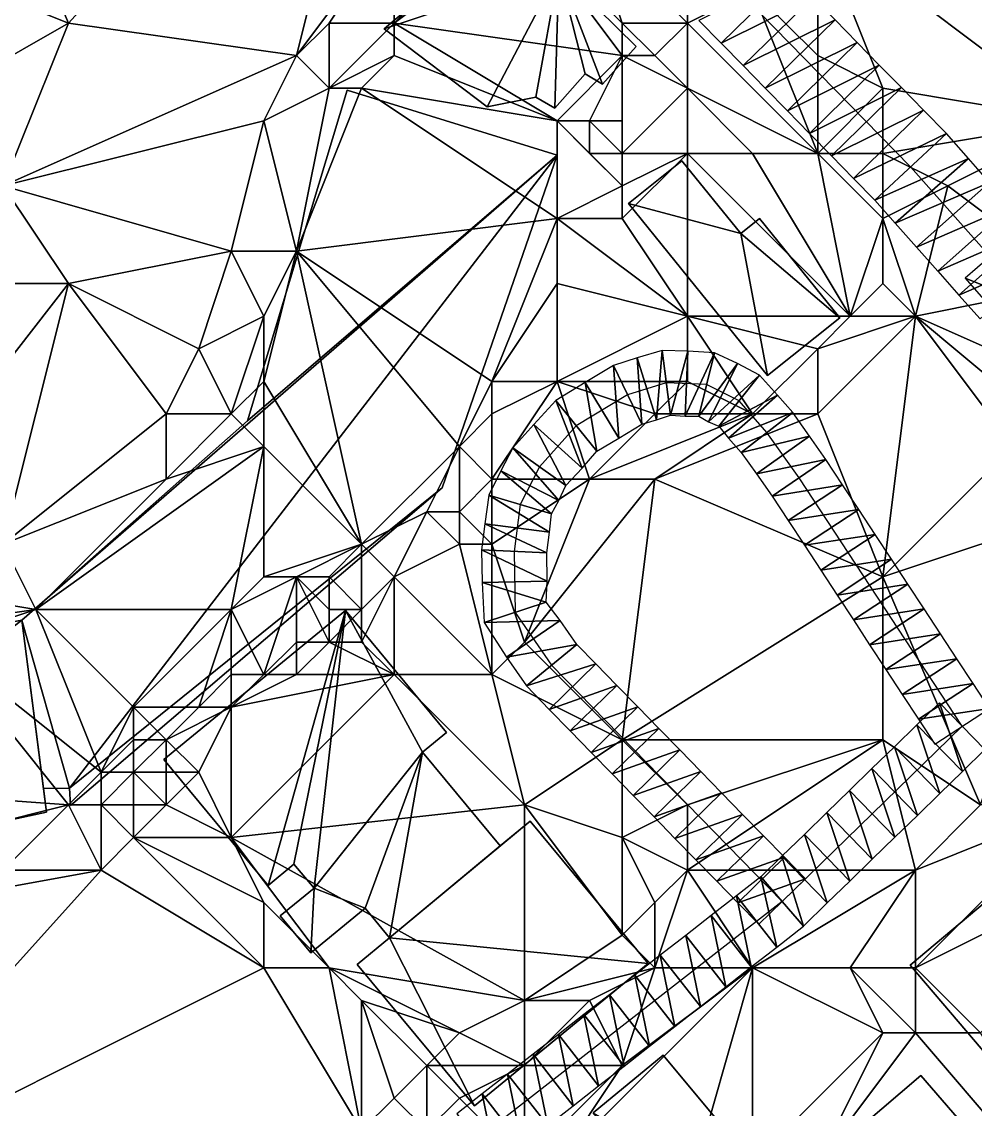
# Model space of a CAD drawing. Header units: metres. Extents: x -1103 to 901, y -902 to 905.
# Drawn here: x -38.9 to 19.7, y 487.3 to 554.1 of the extents above; entities that cross this region are included whole.
import ezdxf

# ---------------------------------------------------------------- set-up
doc = ezdxf.new("R2010")
doc.units = ezdxf.units.M
for name, color, linetype in [('OSM_BUILDING_FOOTPRINTS', 7, 'CONTINUOUS'), ('OSM_BUILDING_ROOFS', 1, 'CONTINUOUS'), ('OSM_BUILDING_WALLS', 8, 'CONTINUOUS'), ('OSM_ROAD_AXES', 2, 'CONTINUOUS'), ('OSM_ROAD_SURFACE', 9, 'CONTINUOUS'), ('OSM_TERRAIN', 3, 'CONTINUOUS'), ('OSM_WATER_SURFACE', 5, 'CONTINUOUS')]:
    doc.layers.add(name, color=color, linetype=linetype)

msp = doc.modelspace()

# ---------------------------------------------------------------- linework, layer by layer
at = {"layer": 'OSM_BUILDING_FOOTPRINTS'}
for points in [[(-12.237, 557.362, 9.621), (-5.892, 557.24, 9.621), (-1.15, 552.563, 9.621), (-3.206, 550.251, 9.621), (-4.267, 550.882, 9.621), (-6.146, 548.769, 9.621), (-7.307, 549.455, 9.621), (-10.291, 548.847, 9.621), (-16.614, 553.646, 9.621), (-12.237, 557.362, 9.621)], [(-25.004, 529.582, 10.062), (-38.854, 517.34, 10.062), (-62.73, 512.993, 10.062), (-60.376, 500.574, 10.062), (-37.351, 505.562, 10.062), (-37.528, 506.999, 10.062), (-35.925, 507.033, 10.062), (-35.881, 505.96, 10.062), (-13.055, 525.468, 10.062), (-5.991, 545.894, 10.062), (-18.891, 549.875, 10.062), (-25.004, 529.582, 10.062)], [(6.422, 541.99, 12.482), (11.352, 535.897, 12.482), (6.92, 532.358, 12.482), (-1.625, 542.919, 12.482), (1.669, 545.54, 12.482), (5.284, 541.072, 12.482), (6.422, 541.99, 12.482)], [(-30.144, 508.78, 13.7), (-18.99, 517.926, 13.7), (-12.789, 510.45, 13.7), (-14.259, 509.244, 13.7), (-9.484, 503.494, 13.7), (-7.66, 504.998, 13.7), (-0.409, 496.261, 13.7), (-11.065, 487.525, 13.7), (-18.283, 496.206, 13.7), (-16.282, 497.843, 13.7), (-17.786, 499.656, 13.7), (-21.124, 496.914, 13.7), (-23.003, 499.181, 13.7), (-20.914, 500.884, 13.7), (-22.152, 502.366, 13.7), (-23.733, 501.061, 13.7), (-30.144, 508.78, 13.7)], [(15.685, 496.151, 14.515), (27.325, 505.938, 14.515), (40.136, 490.909, 14.515), (31.868, 483.941, 14.515), (27.336, 489.25, 14.515), (29.027, 490.687, 14.515), (27.568, 492.402, 14.515), (22.517, 488.144, 14.515), (15.685, 496.151, 14.515)], [(0.508, 490.643, 13.929), (10.192, 479.009, 13.929), (5.903, 475.481, 13.929), (-3.78, 487.104, 13.929), (0.508, 490.643, 13.929)], [(16.338, 489.383, 14.469), (21.19, 483.776, 14.469), (23.114, 485.412, 14.469), (29.038, 478.556, 14.469), (19.775, 470.66, 14.469), (9.009, 483.123, 14.469), (16.338, 489.383, 14.469)]]:
    msp.add_polyline3d(points, close=True, dxfattribs=at)
at = {"layer": 'OSM_BUILDING_ROOFS'}
for points in [[(-5.892, 557.24, 14.821), (-12.237, 557.362, 14.821), (-16.614, 553.646, 14.821)], [(-5.892, 557.24, 14.821), (-16.614, 553.646, 14.821), (-10.291, 548.847, 14.821)], [(-5.892, 557.24, 14.821), (-10.291, 548.847, 14.821), (-7.307, 549.455, 14.821)], [(-5.892, 557.24, 14.821), (-7.307, 549.455, 14.821), (-6.146, 548.769, 14.821)], [(-5.892, 557.24, 14.821), (-6.146, 548.769, 14.821), (-4.267, 550.882, 14.821)], [(-5.892, 557.24, 14.821), (-4.267, 550.882, 14.821), (-3.206, 550.251, 14.821)], [(-5.892, 557.24, 14.821), (-3.206, 550.251, 14.821), (-1.15, 552.563, 14.821)], [(-5.991, 545.894, 63.262), (-18.891, 549.875, 63.262), (-25.004, 529.582, 63.262)], [(-5.991, 545.894, 63.262), (-25.004, 529.582, 63.262), (-38.854, 517.34, 63.262)], [(-35.925, 507.033, 63.262), (-5.991, 545.894, 63.262), (-38.854, 517.34, 63.262)], [(-35.925, 507.033, 63.262), (-13.055, 525.468, 63.262), (-5.991, 545.894, 63.262)], [(5.284, 541.072, 22.482), (1.669, 545.54, 22.482), (-1.625, 542.919, 22.482)], [(5.284, 541.072, 22.482), (-1.625, 542.919, 22.482), (6.92, 532.358, 22.482)], [(11.352, 535.897, 22.482), (6.422, 541.99, 22.482), (5.284, 541.072, 22.482)], [(5.284, 541.072, 22.482), (6.92, 532.358, 22.482), (11.352, 535.897, 22.482)], [(-35.925, 507.033, 63.262), (-35.881, 505.96, 63.262), (-13.055, 525.468, 63.262)], [(-18.99, 517.926, 66.9), (-30.144, 508.78, 66.9), (-23.733, 501.061, 66.9)], [(-18.99, 517.926, 66.9), (-23.733, 501.061, 66.9), (-22.152, 502.366, 66.9)], [(-18.99, 517.926, 66.9), (-22.152, 502.366, 66.9), (-20.914, 500.884, 66.9)], [(-14.259, 509.244, 66.9), (-18.99, 517.926, 66.9), (-20.914, 500.884, 66.9)], [(-14.259, 509.244, 66.9), (-12.789, 510.45, 66.9), (-18.99, 517.926, 66.9)], [(-38.854, 517.34, 63.262), (-62.73, 512.993, 63.262), (-60.376, 500.574, 63.262)], [(-38.854, 517.34, 63.262), (-60.376, 500.574, 63.262), (-37.351, 505.562, 63.262)], [(-38.854, 517.34, 63.262), (-37.351, 505.562, 63.262), (-37.528, 506.999, 63.262)], [(-38.854, 517.34, 63.262), (-37.528, 506.999, 63.262), (-35.925, 507.033, 63.262)], [(-14.259, 509.244, 66.9), (-20.914, 500.884, 66.9), (-17.786, 499.656, 66.9)], [(-14.259, 509.244, 66.9), (-17.786, 499.656, 66.9), (-16.282, 497.843, 66.9)], [(-16.282, 497.843, 66.9), (-9.484, 503.494, 66.9), (-14.259, 509.244, 66.9)], [(27.325, 505.938, 26.115), (15.685, 496.151, 26.115), (22.517, 488.144, 26.115)], [(-16.282, 497.843, 66.9), (-0.409, 496.261, 66.9), (-7.66, 504.998, 66.9)], [(-16.282, 497.843, 66.9), (-7.66, 504.998, 66.9), (-9.484, 503.494, 66.9)], [(-20.914, 500.884, 66.9), (-23.003, 499.181, 66.9), (-21.124, 496.914, 66.9)], [(-20.914, 500.884, 66.9), (-21.124, 496.914, 66.9), (-17.786, 499.656, 66.9)], [(-16.282, 497.843, 66.9), (-18.283, 496.206, 66.9), (-11.065, 487.525, 66.9)], [(-16.282, 497.843, 66.9), (-11.065, 487.525, 66.9), (-0.409, 496.261, 66.9)], [(10.192, 479.009, 19.129), (0.508, 490.643, 19.129), (-3.78, 487.104, 19.129)], [(21.19, 483.776, 19.669), (16.338, 489.383, 19.669), (9.009, 483.123, 19.669)]]:
    msp.add_3dface(points, dxfattribs=at)
at = {"layer": 'OSM_BUILDING_WALLS'}
for points in [[(-12.237, 557.362, 9.621), (-16.614, 553.646, 9.621), (-16.614, 553.646, 14.821)], [(-12.237, 557.362, 9.621), (-16.614, 553.646, 14.821), (-12.237, 557.362, 14.821)], [(-1.15, 552.563, 9.621), (-5.892, 557.24, 9.621), (-5.892, 557.24, 14.821)], [(-1.15, 552.563, 9.621), (-5.892, 557.24, 14.821), (-1.15, 552.563, 14.821)], [(-16.614, 553.646, 9.621), (-10.291, 548.847, 9.621), (-10.291, 548.847, 14.821)], [(-16.614, 553.646, 9.621), (-10.291, 548.847, 14.821), (-16.614, 553.646, 14.821)], [(-3.206, 550.251, 9.621), (-1.15, 552.563, 9.621), (-1.15, 552.563, 14.821)], [(-3.206, 550.251, 9.621), (-1.15, 552.563, 14.821), (-3.206, 550.251, 14.821)], [(-6.146, 548.769, 9.621), (-4.267, 550.882, 9.621), (-4.267, 550.882, 14.821)], [(-6.146, 548.769, 9.621), (-4.267, 550.882, 14.821), (-6.146, 548.769, 14.821)], [(-4.267, 550.882, 9.621), (-3.206, 550.251, 9.621), (-3.206, 550.251, 14.821)], [(-4.267, 550.882, 9.621), (-3.206, 550.251, 14.821), (-4.267, 550.882, 14.821)], [(-18.891, 549.875, 10.062), (-25.004, 529.582, 10.062), (-25.004, 529.582, 63.262)], [(-18.891, 549.875, 10.062), (-25.004, 529.582, 63.262), (-18.891, 549.875, 63.262)], [(-5.991, 545.894, 10.062), (-18.891, 549.875, 10.062), (-18.891, 549.875, 63.262)], [(-5.991, 545.894, 10.062), (-18.891, 549.875, 63.262), (-5.991, 545.894, 63.262)], [(-10.291, 548.847, 9.621), (-7.307, 549.455, 9.621), (-7.307, 549.455, 14.821)], [(-10.291, 548.847, 9.621), (-7.307, 549.455, 14.821), (-10.291, 548.847, 14.821)], [(-7.307, 549.455, 9.621), (-6.146, 548.769, 9.621), (-6.146, 548.769, 14.821)], [(-7.307, 549.455, 9.621), (-6.146, 548.769, 14.821), (-7.307, 549.455, 14.821)], [(-13.055, 525.468, 10.062), (-5.991, 545.894, 10.062), (-5.991, 545.894, 63.262)], [(-13.055, 525.468, 10.062), (-5.991, 545.894, 63.262), (-13.055, 525.468, 63.262)], [(1.669, 545.54, 12.482), (-1.625, 542.919, 12.482), (-1.625, 542.919, 22.482)], [(1.669, 545.54, 12.482), (-1.625, 542.919, 22.482), (1.669, 545.54, 22.482)], [(5.284, 541.072, 12.482), (1.669, 545.54, 12.482), (1.669, 545.54, 22.482)], [(5.284, 541.072, 12.482), (1.669, 545.54, 22.482), (5.284, 541.072, 22.482)], [(-1.625, 542.919, 12.482), (6.92, 532.358, 12.482), (6.92, 532.358, 22.482)], [(-1.625, 542.919, 12.482), (6.92, 532.358, 22.482), (-1.625, 542.919, 22.482)], [(6.422, 541.99, 12.482), (5.284, 541.072, 12.482), (5.284, 541.072, 22.482)], [(6.422, 541.99, 12.482), (5.284, 541.072, 22.482), (6.422, 541.99, 22.482)], [(11.352, 535.897, 12.482), (6.422, 541.99, 12.482), (6.422, 541.99, 22.482)], [(11.352, 535.897, 12.482), (6.422, 541.99, 22.482), (11.352, 535.897, 22.482)], [(6.92, 532.358, 12.482), (11.352, 535.897, 12.482), (11.352, 535.897, 22.482)], [(6.92, 532.358, 12.482), (11.352, 535.897, 22.482), (6.92, 532.358, 22.482)], [(-25.004, 529.582, 10.062), (-38.854, 517.34, 10.062), (-38.854, 517.34, 63.262)], [(-25.004, 529.582, 10.062), (-38.854, 517.34, 63.262), (-25.004, 529.582, 63.262)], [(-35.881, 505.96, 10.062), (-13.055, 525.468, 10.062), (-13.055, 525.468, 63.262)], [(-35.881, 505.96, 10.062), (-13.055, 525.468, 63.262), (-35.881, 505.96, 63.262)], [(-18.99, 517.926, 13.7), (-30.144, 508.78, 13.7), (-30.144, 508.78, 66.9)], [(-18.99, 517.926, 13.7), (-30.144, 508.78, 66.9), (-18.99, 517.926, 66.9)], [(-12.789, 510.45, 13.7), (-18.99, 517.926, 13.7), (-18.99, 517.926, 66.9)], [(-12.789, 510.45, 13.7), (-18.99, 517.926, 66.9), (-12.789, 510.45, 66.9)], [(-38.854, 517.34, 10.062), (-62.73, 512.993, 10.062), (-62.73, 512.993, 63.262)], [(-38.854, 517.34, 10.062), (-62.73, 512.993, 63.262), (-38.854, 517.34, 63.262)], [(-14.259, 509.244, 13.7), (-12.789, 510.45, 13.7), (-12.789, 510.45, 66.9)], [(-14.259, 509.244, 13.7), (-12.789, 510.45, 66.9), (-14.259, 509.244, 66.9)], [(-30.144, 508.78, 13.7), (-23.733, 501.061, 13.7), (-23.733, 501.061, 66.9)], [(-30.144, 508.78, 13.7), (-23.733, 501.061, 66.9), (-30.144, 508.78, 66.9)], [(-9.484, 503.494, 13.7), (-14.259, 509.244, 13.7), (-14.259, 509.244, 66.9)], [(-9.484, 503.494, 13.7), (-14.259, 509.244, 66.9), (-9.484, 503.494, 66.9)], [(-37.528, 506.999, 10.062), (-35.925, 507.033, 10.062), (-35.925, 507.033, 63.262)], [(-37.528, 506.999, 10.062), (-35.925, 507.033, 63.262), (-37.528, 506.999, 63.262)], [(-37.351, 505.562, 10.062), (-37.528, 506.999, 10.062), (-37.528, 506.999, 63.262)], [(-37.351, 505.562, 10.062), (-37.528, 506.999, 63.262), (-37.351, 505.562, 63.262)], [(-35.925, 507.033, 10.062), (-35.881, 505.96, 10.062), (-35.881, 505.96, 63.262)], [(-35.925, 507.033, 10.062), (-35.881, 505.96, 63.262), (-35.925, 507.033, 63.262)], [(-60.376, 500.574, 10.062), (-37.351, 505.562, 10.062), (-37.351, 505.562, 63.262)], [(-60.376, 500.574, 10.062), (-37.351, 505.562, 63.262), (-60.376, 500.574, 63.262)], [(27.325, 505.938, 14.515), (15.685, 496.151, 14.515), (15.685, 496.151, 26.115)], [(27.325, 505.938, 14.515), (15.685, 496.151, 26.115), (27.325, 505.938, 26.115)], [(-7.66, 504.998, 13.7), (-9.484, 503.494, 13.7), (-9.484, 503.494, 66.9)], [(-7.66, 504.998, 13.7), (-9.484, 503.494, 66.9), (-7.66, 504.998, 66.9)], [(-0.409, 496.261, 13.7), (-7.66, 504.998, 13.7), (-7.66, 504.998, 66.9)], [(-0.409, 496.261, 13.7), (-7.66, 504.998, 66.9), (-0.409, 496.261, 66.9)], [(-23.733, 501.061, 13.7), (-22.152, 502.366, 13.7), (-22.152, 502.366, 66.9)], [(-23.733, 501.061, 13.7), (-22.152, 502.366, 66.9), (-23.733, 501.061, 66.9)], [(-22.152, 502.366, 13.7), (-20.914, 500.884, 13.7), (-20.914, 500.884, 66.9)], [(-22.152, 502.366, 13.7), (-20.914, 500.884, 66.9), (-22.152, 502.366, 66.9)], [(-20.914, 500.884, 13.7), (-23.003, 499.181, 13.7), (-23.003, 499.181, 66.9)], [(-20.914, 500.884, 13.7), (-23.003, 499.181, 66.9), (-20.914, 500.884, 66.9)], [(-21.124, 496.914, 13.7), (-17.786, 499.656, 13.7), (-17.786, 499.656, 66.9)], [(-21.124, 496.914, 13.7), (-17.786, 499.656, 66.9), (-21.124, 496.914, 66.9)], [(-17.786, 499.656, 13.7), (-16.282, 497.843, 13.7), (-16.282, 497.843, 66.9)], [(-17.786, 499.656, 13.7), (-16.282, 497.843, 66.9), (-17.786, 499.656, 66.9)], [(-23.003, 499.181, 13.7), (-21.124, 496.914, 13.7), (-21.124, 496.914, 66.9)], [(-23.003, 499.181, 13.7), (-21.124, 496.914, 66.9), (-23.003, 499.181, 66.9)], [(-16.282, 497.843, 13.7), (-18.283, 496.206, 13.7), (-18.283, 496.206, 66.9)], [(-16.282, 497.843, 13.7), (-18.283, 496.206, 66.9), (-16.282, 497.843, 66.9)], [(-18.283, 496.206, 13.7), (-11.065, 487.525, 13.7), (-11.065, 487.525, 66.9)], [(-18.283, 496.206, 13.7), (-11.065, 487.525, 66.9), (-18.283, 496.206, 66.9)], [(-11.065, 487.525, 13.7), (-0.409, 496.261, 13.7), (-0.409, 496.261, 66.9)], [(-11.065, 487.525, 13.7), (-0.409, 496.261, 66.9), (-11.065, 487.525, 66.9)], [(15.685, 496.151, 14.515), (22.517, 488.144, 14.515), (22.517, 488.144, 26.115)], [(15.685, 496.151, 14.515), (22.517, 488.144, 26.115), (15.685, 496.151, 26.115)], [(0.508, 490.643, 13.929), (-3.78, 487.104, 13.929), (-3.78, 487.104, 19.129)], [(0.508, 490.643, 13.929), (-3.78, 487.104, 19.129), (0.508, 490.643, 19.129)], [(10.192, 479.009, 13.929), (0.508, 490.643, 13.929), (0.508, 490.643, 19.129)], [(10.192, 479.009, 13.929), (0.508, 490.643, 19.129), (10.192, 479.009, 19.129)], [(16.338, 489.383, 14.469), (9.009, 483.123, 14.469), (9.009, 483.123, 19.669)], [(16.338, 489.383, 14.469), (9.009, 483.123, 19.669), (16.338, 489.383, 19.669)], [(21.19, 483.776, 14.469), (16.338, 489.383, 14.469), (16.338, 489.383, 19.669)], [(21.19, 483.776, 14.469), (16.338, 489.383, 19.669), (21.19, 483.776, 19.669)]]:
    msp.add_3dface(points, dxfattribs=at)
at = {"layer": 'OSM_ROAD_AXES'}
for points in [[(-264.973, 869.424, 8.091), (-192.537, 788.638, 10.652), (-119.813, 701.759, 11.666), (-16.846, 578.441, 10.141), (15.707, 545.164, 15.487), (45.674, 511.39, 15.792), (86.894, 462.421, 8.395)], [(18.869, 510.826, 17.755), (8.854, 526.087, 16.279), (6.887, 528.863, 15.824), (5.184, 530.81, 15.65), (3.184, 531.805, 15.256), (0.707, 531.915, 14.904), (-1.669, 531.174, 14.582), (-4.819, 529.272, 14.289), (-7.086, 526.762, 14.272), (-8.268, 524.44, 14.341), (-8.633, 521.564, 14.536), (-8.567, 517.815, 14.879), (-6.334, 514.575, 15.483), (7.815, 500.066, 17.796)], [(18.869, 510.826, 17.755), (7.815, 500.066, 17.796), (-12.491, 484.24, 18.023), (-18.714, 480.414, 18.32), (-26.209, 475.913, 17.786), (-38.876, 470.914, 16.883), (-49.952, 467.01, 16.744)]]:
    msp.add_polyline3d(points, dxfattribs=at)
at = {"layer": 'OSM_ROAD_SURFACE'}
for points in [[(2.712, 554.158, 13.527), (4.068, 552.772, 13.81), (8.357, 556.968, 13.787)], [(4.068, 552.772, 13.81), (9.714, 555.581, 14.047), (8.357, 556.968, 13.787)], [(4.068, 552.772, 13.81), (5.425, 551.385, 14.093), (9.714, 555.581, 14.047)], [(5.425, 551.385, 14.093), (11.07, 554.195, 14.335), (9.714, 555.581, 14.047)], [(5.425, 551.385, 14.093), (6.781, 549.999, 14.376), (11.07, 554.195, 14.335)], [(6.781, 549.999, 14.376), (12.426, 552.808, 14.631), (11.07, 554.195, 14.335)], [(6.781, 549.999, 14.376), (8.137, 548.612, 14.659), (12.426, 552.808, 14.631)], [(8.137, 548.612, 14.659), (13.783, 551.422, 14.91), (12.426, 552.808, 14.631)], [(8.137, 548.612, 14.659), (9.494, 547.226, 14.942), (13.783, 551.422, 14.91)], [(9.494, 547.226, 14.942), (15.139, 550.035, 15.167), (13.783, 551.422, 14.91)], [(9.494, 547.226, 14.942), (10.85, 545.839, 15.215), (15.139, 550.035, 15.167)], [(10.85, 545.839, 15.215), (16.496, 548.648, 15.457), (15.139, 550.035, 15.167)], [(10.85, 545.839, 15.215), (12.207, 544.453, 15.502), (16.496, 548.648, 15.457)], [(12.207, 544.453, 15.502), (17.903, 547.209, 15.766), (16.496, 548.648, 15.457)], [(12.207, 544.453, 15.502), (13.512, 543.119, 15.777), (17.903, 547.209, 15.766)], [(13.512, 543.119, 15.777), (19.254, 545.687, 16.004), (17.903, 547.209, 15.766)], [(13.512, 543.119, 15.777), (14.766, 541.705, 16.037), (19.254, 545.687, 16.004)], [(14.766, 541.705, 16.037), (20.557, 544.218, 16.153), (19.254, 545.687, 16.004)], [(14.766, 541.705, 16.037), (16.069, 540.236, 16.225), (20.557, 544.218, 16.153)], [(16.069, 540.236, 16.225), (21.86, 542.75, 16.251), (20.557, 544.218, 16.153)], [(16.069, 540.236, 16.225), (17.372, 538.768, 16.403), (21.86, 542.75, 16.251)], [(17.372, 538.768, 16.403), (23.163, 541.281, 16.35), (21.86, 542.75, 16.251)], [(17.372, 538.768, 16.403), (18.675, 537.299, 16.568), (23.163, 541.281, 16.35)], [(18.675, 537.299, 16.568), (24.466, 539.813, 16.449), (23.163, 541.281, 16.35)], [(18.675, 537.299, 16.568), (19.978, 535.831, 16.654), (24.466, 539.813, 16.449)], [(-1.076, 533.454, 14.654), (-2.532, 532.979, 14.529), (-0.806, 529.37, 14.662)], [(0.45, 533.899, 14.789), (-1.076, 533.454, 14.654), (0.114, 529.636, 14.789)], [(-1.076, 533.454, 14.654), (-0.806, 529.37, 14.662), (0.114, 529.636, 14.789)], [(0.45, 533.899, 14.789), (0.114, 529.636, 14.789), (0.965, 529.932, 14.919)], [(2.035, 533.858, 14.968), (0.45, 533.899, 14.789), (0.965, 529.932, 14.919)], [(2.035, 533.858, 14.968), (0.965, 529.932, 14.919), (1.856, 529.862, 15.101)], [(3.663, 533.746, 15.206), (2.035, 533.858, 14.968), (1.856, 529.862, 15.101)], [(3.663, 533.746, 15.206), (1.856, 529.862, 15.101), (2.704, 529.863, 15.266)], [(5.075, 533.098, 15.298), (3.663, 533.746, 15.206), (2.704, 529.863, 15.266)], [(-2.532, 532.979, 14.529), (-4.278, 531.935, 14.405), (-2.211, 528.511, 14.556)], [(-2.532, 532.979, 14.529), (-2.211, 528.511, 14.556), (-0.806, 529.37, 14.662)], [(5.075, 533.098, 15.298), (2.704, 529.863, 15.266), (3.293, 529.516, 15.423)], [(6.428, 532.376, 15.405), (5.075, 533.098, 15.298), (3.293, 529.516, 15.423)], [(6.428, 532.376, 15.405), (3.293, 529.516, 15.423), (3.94, 529.243, 15.583)], [(7.541, 531.153, 15.65), (6.428, 532.376, 15.405), (3.94, 529.243, 15.583)], [(-4.278, 531.935, 14.405), (-6.083, 530.823, 14.248), (-3.556, 527.722, 14.455)], [(-4.278, 531.935, 14.405), (-3.556, 527.722, 14.455), (-2.211, 528.511, 14.556)], [(-6.083, 530.823, 14.248), (-7.437, 529.357, 14.245), (-4.468, 526.677, 14.402)], [(-6.083, 530.823, 14.248), (-4.468, 526.677, 14.402), (-3.556, 527.722, 14.455)], [(7.541, 531.153, 15.65), (3.94, 529.243, 15.583), (4.53, 528.52, 15.736)], [(8.466, 530.09, 15.99), (7.541, 531.153, 15.65), (4.53, 528.52, 15.736)], [(8.466, 530.09, 15.99), (4.53, 528.52, 15.736), (5.307, 527.636, 15.798)], [(9.502, 528.632, 16.165), (8.466, 530.09, 15.99), (5.307, 527.636, 15.798)], [(-7.437, 529.357, 14.245), (-8.713, 527.924, 14.244), (-5.458, 525.6, 14.412)], [(-7.437, 529.357, 14.245), (-5.458, 525.6, 14.412), (-4.468, 526.677, 14.402)], [(9.502, 528.632, 16.165), (5.307, 527.636, 15.798), (6.239, 526.319, 16.022)], [(10.507, 527.213, 16.405), (9.502, 528.632, 16.165), (6.239, 526.319, 16.022)], [(-8.713, 527.924, 14.244), (-9.459, 526.508, 14.258), (-5.895, 524.693, 14.45)], [(-8.713, 527.924, 14.244), (-5.895, 524.693, 14.45), (-5.458, 525.6, 14.412)], [(10.507, 527.213, 16.405), (6.239, 526.319, 16.022), (7.201, 524.961, 16.252)], [(11.528, 525.658, 16.66), (10.507, 527.213, 16.405), (7.201, 524.961, 16.252)], [(-9.459, 526.508, 14.258), (-10.185, 525.01, 14.244), (-6.351, 523.869, 14.5)], [(-9.459, 526.508, 14.258), (-6.351, 523.869, 14.5), (-5.895, 524.693, 14.45)], [(11.528, 525.658, 16.66), (7.201, 524.961, 16.252), (8.183, 523.464, 16.497)], [(12.529, 524.132, 16.921), (11.528, 525.658, 16.66), (8.183, 523.464, 16.497)], [(-10.185, 525.01, 14.244), (-10.435, 523.254, 14.254), (-6.467, 522.75, 14.595)], [(-10.185, 525.01, 14.244), (-6.467, 522.75, 14.595), (-6.351, 523.869, 14.5)], [(12.529, 524.132, 16.921), (8.183, 523.464, 16.497), (9.185, 521.938, 16.748)], [(13.531, 522.606, 17.194), (12.529, 524.132, 16.921), (9.185, 521.938, 16.748)], [(-10.435, 523.254, 14.254), (-10.631, 521.654, 14.429), (-6.635, 521.474, 14.701)], [(-10.435, 523.254, 14.254), (-6.635, 521.474, 14.701), (-6.467, 522.75, 14.595)], [(13.531, 522.606, 17.194), (9.185, 521.938, 16.748), (10.186, 520.412, 17.002)], [(14.532, 521.08, 17.437), (13.531, 522.606, 17.194), (10.186, 520.412, 17.002)], [(-10.631, 521.654, 14.429), (-10.6, 519.654, 14.665), (-6.6, 519.725, 14.861)], [(-10.631, 521.654, 14.429), (-6.6, 519.725, 14.861), (-6.635, 521.474, 14.701)], [(14.532, 521.08, 17.437), (10.186, 520.412, 17.002), (11.188, 518.885, 17.256)], [(15.534, 519.554, 17.529), (14.532, 521.08, 17.437), (11.188, 518.885, 17.256)], [(-10.6, 519.654, 14.665), (-6.667, 518.44, 15.039), (-6.6, 519.725, 14.861)], [(-10.6, 519.654, 14.665), (-10.467, 517.19, 14.969), (-6.667, 518.44, 15.039)], [(15.534, 519.554, 17.529), (11.188, 518.885, 17.256), (12.189, 517.359, 17.432)], [(16.535, 518.028, 17.596), (15.534, 519.554, 17.529), (12.189, 517.359, 17.432)], [(-10.467, 517.19, 14.969), (-5.803, 517.33, 15.336), (-6.667, 518.44, 15.039)], [(16.535, 518.028, 17.596), (12.189, 517.359, 17.432), (13.191, 515.833, 17.575)], [(17.537, 516.502, 17.663), (16.535, 518.028, 17.596), (13.191, 515.833, 17.575)], [(-10.467, 517.19, 14.969), (-9.097, 515.06, 15.257), (-5.803, 517.33, 15.336)], [(-9.097, 515.06, 15.257), (-4.785, 515.841, 15.649), (-5.803, 517.33, 15.336)], [(17.537, 516.502, 17.663), (13.191, 515.833, 17.575), (14.192, 514.307, 17.699)], [(18.538, 514.975, 17.731), (17.537, 516.502, 17.663), (14.192, 514.307, 17.699)], [(-9.097, 515.06, 15.257), (-7.882, 513.309, 15.668), (-4.785, 515.841, 15.649)], [(-7.882, 513.309, 15.668), (-3.616, 514.652, 15.955), (-4.785, 515.841, 15.649)], [(18.538, 514.975, 17.731), (14.192, 514.307, 17.699), (15.194, 512.781, 17.742)], [(19.54, 513.449, 17.798), (18.538, 514.975, 17.731), (15.194, 512.781, 17.742)], [(-7.882, 513.309, 15.668), (-6.479, 511.86, 16.005), (-3.616, 514.652, 15.955)], [(-6.479, 511.86, 16.005), (-2.329, 513.333, 16.294), (-3.616, 514.652, 15.955)], [(19.54, 513.449, 17.798), (15.194, 512.781, 17.742), (16.195, 511.255, 17.785)], [(20.541, 511.923, 17.865), (19.54, 513.449, 17.798), (16.195, 511.255, 17.785)], [(-6.479, 511.86, 16.005), (-5.193, 510.541, 16.281), (-2.329, 513.333, 16.294)], [(-5.193, 510.541, 16.281), (-1.043, 512.014, 16.597), (-2.329, 513.333, 16.294)], [(17.474, 512.259, 17.721), (16.092, 510.914, 17.802), (18.882, 508.048, 17.861)], [(17.474, 512.259, 17.721), (18.882, 508.048, 17.861), (20.264, 509.393, 17.889)], [(-5.193, 510.541, 16.281), (-3.907, 509.221, 16.556), (-1.043, 512.014, 16.597)], [(-3.907, 509.221, 16.556), (0.243, 510.695, 16.825), (-1.043, 512.014, 16.597)], [(20.541, 511.923, 17.865), (16.195, 511.255, 17.785), (17.197, 509.729, 17.828)], [(16.092, 510.914, 17.802), (14.71, 509.569, 17.895), (17.5, 506.703, 17.921)], [(16.092, 510.914, 17.802), (17.5, 506.703, 17.921), (18.882, 508.048, 17.861)], [(-3.907, 509.221, 16.556), (-2.621, 507.902, 16.865), (0.243, 510.695, 16.825)], [(-2.621, 507.902, 16.865), (1.529, 509.376, 17.022), (0.243, 510.695, 16.825)], [(14.71, 509.569, 17.895), (13.329, 508.224, 17.897), (16.119, 505.358, 17.938)], [(14.71, 509.569, 17.895), (16.119, 505.358, 17.938), (17.5, 506.703, 17.921)], [(-2.621, 507.902, 16.865), (-1.334, 506.583, 17.146), (1.529, 509.376, 17.022)], [(-1.334, 506.583, 17.146), (2.816, 508.057, 17.267), (1.529, 509.376, 17.022)], [(13.329, 508.224, 17.897), (11.947, 506.879, 17.888), (14.737, 504.013, 17.943)], [(13.329, 508.224, 17.897), (14.737, 504.013, 17.943), (16.119, 505.358, 17.938)], [(-1.334, 506.583, 17.146), (-0.048, 505.264, 17.391), (2.816, 508.057, 17.267)], [(-0.048, 505.264, 17.391), (4.102, 506.738, 17.512), (2.816, 508.057, 17.267)], [(11.947, 506.879, 17.888), (10.565, 505.534, 17.88), (13.355, 502.668, 17.935)], [(11.947, 506.879, 17.888), (13.355, 502.668, 17.935), (14.737, 504.013, 17.943)], [(-0.048, 505.264, 17.391), (1.238, 503.945, 17.583), (4.102, 506.738, 17.512)], [(1.238, 503.945, 17.583), (5.388, 505.419, 17.719), (4.102, 506.738, 17.512)], [(1.238, 503.945, 17.583), (2.524, 502.626, 17.776), (5.388, 505.419, 17.719)], [(2.524, 502.626, 17.776), (6.674, 504.1, 17.841), (5.388, 505.419, 17.719)], [(10.565, 505.534, 17.88), (9.183, 504.189, 17.872), (11.974, 501.322, 17.914)], [(10.565, 505.534, 17.88), (11.974, 501.322, 17.914), (13.355, 502.668, 17.935)], [(2.524, 502.626, 17.776), (3.811, 501.307, 17.811), (6.674, 504.1, 17.841)], [(3.811, 501.307, 17.811), (7.961, 502.781, 17.866), (6.674, 504.1, 17.841)], [(9.183, 504.189, 17.872), (7.802, 502.844, 17.864), (10.592, 499.977, 17.88)], [(9.183, 504.189, 17.872), (10.592, 499.977, 17.88), (11.974, 501.322, 17.914)], [(3.811, 501.307, 17.811), (5.097, 499.988, 17.811), (7.961, 502.781, 17.866)], [(5.097, 499.988, 17.811), (9.247, 501.462, 17.881), (7.961, 502.781, 17.866)], [(7.802, 502.844, 17.864), (6.502, 501.574, 17.848), (9.128, 498.557, 17.844)], [(7.802, 502.844, 17.864), (9.128, 498.557, 17.844), (10.592, 499.977, 17.88)], [(6.502, 501.574, 17.848), (5.024, 500.426, 17.815), (7.482, 497.271, 17.807)], [(5.097, 499.988, 17.811), (6.383, 498.669, 17.811), (9.247, 501.462, 17.881)], [(6.502, 501.574, 17.848), (7.482, 497.271, 17.807), (9.128, 498.557, 17.844)], [(5.024, 500.426, 17.815), (3.462, 499.208, 17.771), (5.921, 496.053, 17.772)], [(5.024, 500.426, 17.815), (5.921, 496.053, 17.772), (7.482, 497.271, 17.807)], [(3.462, 499.208, 17.771), (1.9, 497.991, 17.681), (4.359, 494.836, 17.672)], [(3.462, 499.208, 17.771), (4.359, 494.836, 17.672), (5.921, 496.053, 17.772)], [(1.9, 497.991, 17.681), (0.338, 496.774, 17.591), (2.797, 493.619, 17.572)], [(1.9, 497.991, 17.681), (2.797, 493.619, 17.572), (4.359, 494.836, 17.672)], [(0.338, 496.774, 17.591), (-1.224, 495.556, 17.403), (1.235, 492.401, 17.481)], [(0.338, 496.774, 17.591), (1.235, 492.401, 17.481), (2.797, 493.619, 17.572)], [(-1.224, 495.556, 17.403), (-2.786, 494.339, 17.271), (-0.327, 491.184, 17.398)], [(-1.224, 495.556, 17.403), (-0.327, 491.184, 17.398), (1.235, 492.401, 17.481)], [(-2.786, 494.339, 17.271), (-4.348, 493.122, 17.18), (-1.889, 489.967, 17.315)], [(-2.786, 494.339, 17.271), (-1.889, 489.967, 17.315), (-0.327, 491.184, 17.398)], [(-4.348, 493.122, 17.18), (-5.91, 491.904, 17.222), (-3.451, 488.749, 17.398)], [(-4.348, 493.122, 17.18), (-3.451, 488.749, 17.398), (-1.889, 489.967, 17.315)], [(-5.91, 491.904, 17.222), (-7.472, 490.687, 17.232), (-5.013, 487.532, 17.523)], [(-5.91, 491.904, 17.222), (-5.013, 487.532, 17.523), (-3.451, 488.749, 17.398)], [(-7.472, 490.687, 17.232), (-9.034, 489.47, 17.339), (-6.575, 486.315, 17.648)], [(-7.472, 490.687, 17.232), (-6.575, 486.315, 17.648), (-5.013, 487.532, 17.523)], [(-9.034, 489.47, 17.339), (-10.596, 488.252, 17.46), (-8.137, 485.097, 17.773)], [(-9.034, 489.47, 17.339), (-8.137, 485.097, 17.773), (-6.575, 486.315, 17.648)], [(-10.596, 488.252, 17.46), (-12.158, 487.035, 17.689), (-9.699, 483.88, 17.963)], [(-10.596, 488.252, 17.46), (-9.699, 483.88, 17.963), (-8.137, 485.097, 17.773)]]:
    msp.add_3dface(points, dxfattribs=at)
at = {"layer": 'OSM_TERRAIN'}
for points in [[(-36, 554, 9.808), (-16, 576, 10.242), (-42, 568, 10.258)], [(-22, 552, 10.349), (-16, 576, 10.242), (-36, 554, 9.808)], [(-22, 552, 10.349), (-16, 560, 10.38), (-16, 576, 10.242)], [(-46, 558, 10.095), (-36, 554, 9.808), (-42, 568, 10.258)], [(-22, 552, 10.349), (-20, 554, 10.468), (-16, 560, 10.38)], [(-20, 554, 10.468), (-16, 554, 11.772), (-16, 560, 10.38)], [(-16, 554, 11.772), (-2, 552, 11.772), (-8, 560, 11.642)], [(-16, 554, 11.772), (-8, 560, 11.642), (-12, 558, 11.653)], [(-16, 554, 11.772), (-12, 558, 11.653), (-16, 560, 10.38)], [(-2, 552, 11.772), (-2, 554, 11.882), (-8, 560, 11.642)], [(-2, 554, 11.882), (-4, 560, 12.384), (-8, 560, 11.642)], [(-2, 554, 11.882), (2, 554, 13.467), (-4, 560, 12.384)], [(2, 554, 13.467), (2, 558, 12.854), (-4, 560, 12.384)], [(6, 556, 13.348), (10, 552, 14.113), (10, 560, 13.963)], [(14, 550, 14.947), (26, 548, 16.821), (10, 560, 13.963)], [(14, 550, 14.947), (10, 560, 13.963), (10, 552, 14.113)], [(10, 560, 13.963), (26, 548, 16.821), (38, 558, 16.841)], [(-50, 546, 9.779), (-36, 554, 9.808), (-46, 558, 10.095)], [(2, 554, 13.467), (6, 556, 13.348), (2, 558, 12.854)], [(10, 546, 15.109), (6, 556, 13.348), (2, 554, 13.467)], [(10, 546, 15.109), (10, 552, 14.113), (6, 556, 13.348)], [(-40, 544, 9.237), (-36, 554, 9.808), (-50, 546, 9.779)], [(-40, 544, 9.237), (-22, 552, 10.349), (-36, 554, 9.808)], [(-20, 550, 11.882), (-20, 554, 10.468), (-22, 552, 10.349)], [(-20, 550, 11.882), (-16, 552, 11.637), (-16, 554, 11.772)], [(-20, 550, 11.882), (-16, 554, 11.772), (-20, 554, 10.468)], [(-6, 548, 11.908), (-16, 554, 11.772), (-16, 552, 11.637)], [(-6, 548, 11.908), (-2, 552, 11.772), (-16, 554, 11.772)], [(-2, 552, 11.772), (0, 552, 12.229), (-2, 554, 11.882)], [(0, 552, 12.229), (2, 554, 13.467), (-2, 554, 11.882)], [(0, 552, 12.229), (2, 550, 13.597), (2, 554, 13.467)], [(2, 550, 13.597), (10, 546, 15.109), (2, 554, 13.467)], [(-40, 544, 9.237), (-24, 548, 10.221), (-22, 552, 10.349)], [(-24, 548, 10.221), (-20, 550, 11.882), (-22, 552, 10.349)], [(-18, 550, 12.234), (-16, 552, 11.637), (-20, 550, 11.882)], [(-18, 550, 12.234), (-6, 548, 11.908), (-16, 552, 11.637)], [(-4, 548, 12.265), (-2, 552, 11.772), (-6, 548, 11.908)], [(-4, 548, 12.265), (-2, 548, 12.632), (-2, 552, 11.772)], [(-2, 548, 12.632), (-2, 546, 13.741), (-2, 552, 11.772)], [(-2, 546, 13.741), (2, 550, 13.597), (-2, 552, 11.772)], [(-2, 552, 11.772), (2, 550, 13.597), (0, 552, 12.229)], [(10, 546, 15.109), (14, 550, 14.947), (10, 552, 14.113)], [(-24, 548, 10.221), (-22, 540, 12.384), (-20, 550, 11.882)], [(-22, 540, 12.384), (-6, 542, 12.563), (-18, 550, 12.234)], [(-22, 540, 12.384), (-18, 550, 12.234), (-20, 550, 11.882)], [(-18, 550, 12.234), (-6, 542, 12.563), (-6, 548, 11.908)], [(-2, 546, 13.741), (2, 546, 14.617), (2, 550, 13.597)], [(2, 546, 14.617), (6, 546, 14.434), (2, 550, 13.597)], [(6, 546, 14.434), (10, 546, 15.109), (2, 550, 13.597)], [(10, 546, 15.109), (14, 546, 15.245), (14, 550, 14.947)], [(14, 546, 15.245), (26, 548, 16.821), (14, 550, 14.947)], [(-26, 540, 10.3), (-24, 548, 10.221), (-40, 544, 9.237)], [(-22, 540, 12.384), (-24, 548, 10.221), (-26, 540, 10.3)], [(-6, 542, 12.563), (-2, 544, 14.365), (-6, 548, 11.908)], [(-2, 544, 14.365), (-4, 546, 12.623), (-6, 548, 11.908)], [(-6, 548, 11.908), (-4, 546, 12.623), (-4, 548, 12.265)], [(-4, 546, 12.623), (-2, 546, 13.741), (-4, 548, 12.265)], [(-2, 546, 13.741), (-2, 548, 12.632), (-4, 548, 12.265)], [(18, 544, 15.814), (26, 548, 16.821), (14, 546, 15.245)], [(18, 544, 15.814), (26, 538, 16.512), (26, 548, 16.821)], [(-2, 544, 14.365), (-2, 546, 13.741), (-4, 546, 12.623)], [(2, 536, 14.751), (2, 546, 14.617), (-2, 542, 14.467)], [(-2, 542, 14.467), (2, 546, 14.617), (-2, 544, 14.365)], [(-2, 544, 14.365), (2, 546, 14.617), (-2, 546, 13.741)], [(2, 536, 14.751), (12, 536, 14.962), (2, 546, 14.617)], [(2, 546, 14.617), (12, 536, 14.962), (6, 546, 14.434)], [(12, 536, 14.962), (10, 546, 15.109), (6, 546, 14.434)], [(12, 536, 14.962), (14, 542, 15.937), (10, 546, 15.109)], [(10, 546, 15.109), (14, 542, 15.937), (14, 546, 15.245)], [(14, 542, 15.937), (18, 544, 15.814), (14, 546, 15.245)], [(-54, 538, 9.143), (-36, 538, 9.407), (-40, 544, 9.237)], [(-36, 538, 9.407), (-26, 540, 10.3), (-40, 544, 9.237)], [(-6, 542, 12.563), (-2, 542, 14.467), (-2, 544, 14.365)], [(16, 536, 16.629), (18, 544, 15.814), (14, 542, 15.937)], [(16, 536, 16.629), (26, 538, 16.512), (18, 544, 15.814)], [(-10, 532, 12.571), (-6, 542, 12.563), (-22, 540, 12.384)], [(-10, 532, 12.571), (-6, 538, 12.884), (-6, 542, 12.563)], [(-6, 538, 12.884), (2, 536, 14.751), (-6, 542, 12.563)], [(2, 536, 14.751), (-2, 542, 14.467), (-6, 542, 12.563)], [(12, 536, 14.962), (14, 538, 15.982), (14, 542, 15.937)], [(14, 538, 15.982), (16, 536, 16.629), (14, 542, 15.937)], [(-28, 534, 10.605), (-26, 540, 10.3), (-36, 538, 9.407)], [(-24, 536, 12.079), (-26, 540, 10.3), (-28, 534, 10.605)], [(-24, 536, 12.079), (-22, 540, 12.384), (-26, 540, 10.3)], [(-24, 532, 12.441), (-18, 522, 12.441), (-22, 540, 12.384)], [(-24, 532, 12.441), (-22, 540, 12.384), (-24, 536, 12.079)], [(-18, 522, 12.441), (-12, 528, 12.51), (-22, 540, 12.384)], [(-12, 528, 12.51), (-10, 532, 12.571), (-22, 540, 12.384)], [(-50, 520, 10.543), (-36, 538, 9.407), (-54, 538, 9.143)], [(-40, 522, 10.825), (-36, 538, 9.407), (-50, 520, 10.543)], [(-40, 522, 10.825), (-30, 530, 10.972), (-36, 538, 9.407)], [(-30, 530, 10.972), (-28, 534, 10.605), (-36, 538, 9.407)], [(-6, 532, 14.17), (-6, 538, 12.884), (-10, 532, 12.571)], [(-6, 532, 14.17), (2, 536, 14.751), (-6, 538, 12.884)], [(12, 536, 14.962), (16, 536, 16.629), (14, 538, 15.982)], [(16, 536, 16.629), (34, 528, 16.675), (26, 538, 16.512)], [(-28, 534, 10.605), (-26, 530, 12.149), (-24, 536, 12.079)], [(-26, 530, 12.149), (-24, 532, 12.441), (-24, 536, 12.079)], [(2, 532, 15.053), (2, 536, 14.751), (-6, 532, 14.17)], [(2, 532, 15.053), (6, 530, 15.841), (2, 536, 14.751)], [(6, 530, 15.841), (10, 534, 14.935), (2, 536, 14.751)], [(10, 534, 14.935), (12, 536, 14.962), (2, 536, 14.751)], [(10, 530, 16.043), (14, 520, 17.402), (16, 536, 16.629)], [(10, 530, 16.043), (16, 536, 16.629), (10, 534, 14.935)], [(10, 534, 14.935), (16, 536, 16.629), (12, 536, 14.962)], [(16, 536, 16.629), (14, 520, 17.402), (22, 528, 17.667)], [(22, 528, 17.667), (28, 526, 16.873), (16, 536, 16.629)], [(28, 526, 16.873), (34, 528, 16.675), (16, 536, 16.629)], [(-30, 530, 10.972), (-26, 530, 12.149), (-28, 534, 10.605)], [(10, 530, 16.043), (10, 534, 14.935), (6, 530, 15.841)], [(-26, 530, 12.149), (-24, 528, 12.441), (-24, 532, 12.441)], [(-24, 528, 12.441), (-18, 522, 12.441), (-24, 532, 12.441)], [(-10, 530, 13.089), (-10, 532, 12.571), (-12, 528, 12.51)], [(-10, 526, 14.205), (-6, 532, 14.17), (-10, 530, 13.089)], [(-10, 526, 14.205), (-4, 526, 14.383), (-6, 532, 14.17)], [(-10, 530, 13.089), (-6, 532, 14.17), (-10, 532, 12.571)], [(-4, 526, 14.383), (0, 530, 14.672), (-6, 532, 14.17)], [(0, 530, 14.672), (2, 532, 15.053), (-6, 532, 14.17)], [(0, 530, 14.672), (6, 530, 15.841), (2, 532, 15.053)], [(-40, 522, 10.825), (-30, 526, 12.254), (-30, 530, 10.972)], [(-30, 526, 12.254), (-24, 528, 12.441), (-26, 530, 12.149)], [(-30, 526, 12.254), (-26, 530, 12.149), (-30, 530, 10.972)], [(-12, 528, 12.51), (-10, 526, 14.205), (-10, 530, 13.089)], [(0, 526, 15.32), (6, 530, 15.841), (-4, 526, 14.383)], [(-4, 526, 14.383), (6, 530, 15.841), (0, 530, 14.672)], [(14, 520, 17.402), (10, 530, 16.043), (0, 526, 15.32)], [(0, 526, 15.32), (10, 530, 16.043), (6, 530, 15.841)], [(-38, 518, 12.441), (-26, 518, 12.441), (-24, 528, 12.441)], [(-38, 518, 12.441), (-24, 528, 12.441), (-30, 526, 12.254)], [(-26, 518, 12.441), (-24, 520, 12.441), (-24, 528, 12.441)], [(-24, 520, 12.441), (-18, 522, 12.441), (-24, 528, 12.441)], [(-14, 524, 12.556), (-12, 528, 12.51), (-18, 522, 12.441)], [(-14, 524, 12.556), (-12, 524, 13.621), (-12, 528, 12.51)], [(-12, 524, 13.621), (-10, 526, 14.205), (-12, 528, 12.51)], [(26, 524, 17.893), (22, 528, 17.667), (14, 520, 17.402)], [(-38, 518, 12.441), (-30, 526, 12.254), (-40, 522, 10.825)], [(-12, 524, 13.621), (-10, 522, 14.423), (-10, 526, 14.205)], [(-8, 516, 15.073), (-4, 526, 14.383), (-10, 522, 14.423)], [(-10, 522, 14.423), (-4, 526, 14.383), (-10, 526, 14.205)], [(-2, 510, 16.636), (0, 526, 15.32), (-8, 516, 15.073)], [(-8, 516, 15.073), (0, 526, 15.32), (-4, 526, 14.383)], [(-2, 510, 16.636), (14, 520, 17.402), (0, 526, 15.32)], [(-16, 520, 13.362), (-14, 524, 12.556), (-18, 522, 12.441)], [(-16, 520, 13.362), (-12, 522, 14.158), (-14, 524, 12.556)], [(-14, 524, 12.556), (-12, 522, 14.158), (-12, 524, 13.621)], [(-12, 522, 14.158), (-10, 522, 14.423), (-12, 524, 13.621)], [(20, 506, 17.875), (26, 524, 17.893), (14, 520, 17.402)], [(-38, 518, 12.441), (-40, 522, 10.825), (-50, 520, 10.543)], [(-24, 520, 12.441), (-22, 520, 12.913), (-18, 522, 12.441)], [(-22, 520, 12.913), (-20, 520, 14.08), (-18, 522, 12.441)], [(-20, 520, 14.08), (-18, 518, 15.671), (-18, 522, 12.441)], [(-18, 518, 15.671), (-16, 520, 13.362), (-18, 522, 12.441)], [(-10, 514, 15.351), (-12, 522, 14.158), (-16, 520, 13.362)], [(-10, 514, 15.351), (-10, 522, 14.423), (-12, 522, 14.158)], [(-10, 514, 15.351), (-8, 516, 15.073), (-10, 522, 14.423)], [(-52, 516, 12.081), (-38, 518, 12.441), (-50, 520, 10.543)], [(-24, 514, 16.192), (-22, 520, 12.913), (-26, 518, 12.441)], [(-26, 518, 12.441), (-22, 520, 12.913), (-24, 520, 12.441)], [(-24, 514, 16.192), (-22, 516, 15.943), (-22, 520, 12.913)], [(-22, 516, 15.943), (-20, 516, 16.313), (-22, 520, 12.913)], [(-20, 516, 16.313), (-20, 518, 15.683), (-22, 520, 12.913)], [(-22, 520, 12.913), (-20, 518, 15.683), (-20, 520, 14.08)], [(-20, 518, 15.683), (-18, 518, 15.671), (-20, 520, 14.08)], [(-18, 516, 16.313), (-16, 520, 13.362), (-18, 518, 15.671)], [(-18, 516, 16.313), (-16, 514, 16.313), (-16, 520, 13.362)], [(-16, 514, 16.313), (-10, 514, 15.351), (-16, 520, 13.362)], [(-2, 510, 16.636), (14, 510, 17.843), (14, 520, 17.402)], [(14, 510, 17.843), (20, 506, 17.875), (14, 520, 17.402)], [(-52, 516, 12.081), (-44, 516, 12.441), (-38, 518, 12.441)], [(-34, 508, 12.504), (-38, 518, 12.441), (-44, 516, 12.441)], [(-34, 508, 12.504), (-32, 512, 12.763), (-38, 518, 12.441)], [(-32, 512, 12.763), (-26, 518, 12.441), (-38, 518, 12.441)], [(-32, 512, 12.763), (-28, 512, 15.255), (-26, 518, 12.441)], [(-28, 512, 15.255), (-26, 514, 14.973), (-26, 518, 12.441)], [(-26, 514, 14.973), (-24, 514, 16.192), (-26, 518, 12.441)], [(-20, 516, 16.313), (-18, 516, 16.313), (-18, 518, 15.671)], [(-20, 516, 16.313), (-18, 518, 15.671), (-20, 518, 15.683)], [(-36, 506, 12.474), (-44, 516, 12.441), (-64, 508, 12.258)], [(-36, 506, 12.474), (-34, 508, 12.504), (-44, 516, 12.441)], [(-22, 514, 16.313), (-22, 516, 15.943), (-24, 514, 16.192)], [(-22, 514, 16.313), (-20, 516, 16.313), (-22, 516, 15.943)], [(-22, 514, 16.313), (-16, 514, 16.313), (-20, 516, 16.313)], [(-16, 514, 16.313), (-18, 516, 16.313), (-20, 516, 16.313)], [(-10, 514, 15.351), (-2, 510, 16.636), (-8, 516, 15.073)], [(-28, 512, 15.255), (-26, 512, 16.313), (-26, 514, 14.973)], [(-26, 504, 16.313), (-16, 514, 16.313), (-26, 512, 16.313)], [(-26, 504, 16.313), (-8, 506, 16.384), (-16, 514, 16.313)], [(-26, 512, 16.313), (-24, 514, 16.192), (-26, 514, 14.973)], [(-26, 512, 16.313), (-22, 514, 16.313), (-24, 514, 16.192)], [(-26, 512, 16.313), (-16, 514, 16.313), (-22, 514, 16.313)], [(-8, 506, 16.384), (-10, 514, 15.351), (-16, 514, 16.313)], [(-8, 506, 16.384), (-2, 510, 16.636), (-10, 514, 15.351)], [(-34, 508, 12.504), (-32, 510, 14.163), (-32, 512, 12.763)], [(-32, 510, 14.163), (-30, 510, 15.531), (-32, 512, 12.763)], [(-30, 510, 15.531), (-28, 512, 15.255), (-32, 512, 12.763)], [(-28, 508, 16.313), (-26, 512, 16.313), (-30, 510, 15.531)], [(-30, 510, 15.531), (-26, 512, 16.313), (-28, 512, 15.255)], [(-28, 508, 16.313), (-26, 504, 16.313), (-26, 512, 16.313)], [(-32, 508, 14.51), (-32, 510, 14.163), (-34, 508, 12.504)], [(-32, 508, 14.51), (-30, 508, 16.015), (-30, 510, 15.531)], [(-32, 508, 14.51), (-30, 510, 15.531), (-32, 510, 14.163)], [(-30, 508, 16.015), (-28, 508, 16.313), (-30, 510, 15.531)], [(-8, 506, 16.384), (-2, 504, 17.367), (-2, 510, 16.636)], [(-2, 504, 17.367), (2, 506, 17.386), (-2, 510, 16.636)], [(2, 506, 17.386), (14, 510, 17.843), (-2, 510, 16.636)], [(16, 502, 17.923), (14, 510, 17.843), (2, 502, 17.746)], [(2, 506, 17.386), (2, 502, 17.746), (14, 510, 17.843)], [(16, 502, 17.923), (20, 506, 17.875), (14, 510, 17.843)], [(-64, 508, 12.258), (-52, 502, 12.526), (-36, 506, 12.474)], [(-34, 506, 12.83), (-34, 508, 12.504), (-36, 506, 12.474)], [(-34, 506, 12.83), (-32, 506, 13.967), (-32, 508, 14.51)], [(-34, 506, 12.83), (-32, 508, 14.51), (-34, 508, 12.504)], [(-32, 506, 13.967), (-30, 506, 15.382), (-32, 508, 14.51)], [(-30, 506, 15.382), (-30, 508, 16.015), (-32, 508, 14.51)], [(-26, 504, 16.313), (-28, 508, 16.313), (-30, 506, 15.382)], [(-30, 506, 15.382), (-28, 508, 16.313), (-30, 508, 16.015)], [(-40, 502, 13.554), (-36, 506, 12.474), (-52, 502, 12.526)], [(-40, 502, 13.554), (-34, 502, 14.434), (-36, 506, 12.474)], [(-34, 502, 14.434), (-34, 506, 12.83), (-36, 506, 12.474)], [(-34, 502, 14.434), (-32, 504, 14.294), (-34, 506, 12.83)], [(-32, 504, 14.294), (-32, 506, 13.967), (-34, 506, 12.83)], [(-32, 504, 14.294), (-26, 504, 16.313), (-30, 506, 15.382)], [(-32, 504, 14.294), (-30, 506, 15.382), (-32, 506, 13.967)], [(-8, 494, 16.332), (-8, 506, 16.384), (-26, 504, 16.313)], [(-8, 494, 16.332), (-2, 498, 16.539), (-8, 506, 16.384)], [(-2, 498, 16.539), (-2, 504, 17.367), (-8, 506, 16.384)], [(2, 502, 17.746), (2, 506, 17.386), (-2, 504, 17.367)], [(16, 496, 16.779), (26, 506, 16.939), (16, 502, 17.923)], [(16, 496, 16.779), (32, 504, 16.821), (26, 506, 16.939)], [(16, 502, 17.923), (26, 506, 16.939), (20, 506, 17.875)], [(-24, 496, 16.438), (-32, 504, 14.294), (-34, 502, 14.434)], [(-24, 496, 16.438), (-24, 500, 16.17), (-32, 504, 14.294)], [(-32, 504, 14.294), (-24, 500, 16.17), (-26, 504, 16.313)], [(-24, 500, 16.17), (-20, 496, 16.498), (-26, 504, 16.313)], [(-20, 496, 16.498), (-8, 494, 16.332), (-26, 504, 16.313)], [(-2, 498, 16.539), (0, 500, 17.374), (-2, 504, 17.367)], [(0, 500, 17.374), (2, 502, 17.746), (-2, 504, 17.367)], [(20, 492, 16.779), (32, 504, 16.821), (16, 496, 16.779)], [(-52, 482, 17.165), (-34, 502, 14.434), (-56, 498, 13.771)], [(-56, 498, 13.771), (-34, 502, 14.434), (-40, 502, 13.554)], [(-52, 482, 17.165), (-24, 496, 16.438), (-34, 502, 14.434)], [(6, 496, 17.723), (2, 502, 17.746), (0, 496, 17.508)], [(0, 496, 17.508), (2, 502, 17.746), (0, 500, 17.374)], [(2, 502, 17.746), (6, 496, 17.723), (16, 502, 17.923)], [(6, 496, 17.723), (12, 496, 17.726), (16, 502, 17.923)], [(12, 496, 17.726), (16, 496, 16.779), (16, 502, 17.923)], [(-24, 496, 16.438), (-20, 496, 16.498), (-24, 500, 16.17)], [(-2, 498, 16.539), (0, 496, 17.508), (0, 500, 17.374)], [(-8, 494, 16.332), (0, 496, 17.508), (-2, 498, 16.539)], [(-52, 482, 17.165), (-18, 486, 18.425), (-24, 496, 16.438)], [(-18, 486, 18.425), (-20, 496, 16.498), (-24, 496, 16.438)], [(-18, 486, 18.425), (-18, 494, 16.6), (-20, 496, 16.498)], [(-18, 494, 16.6), (-12, 492, 16.313), (-20, 496, 16.498)], [(-20, 496, 16.498), (-12, 492, 16.313), (-8, 494, 16.332)], [(-4, 494, 17.102), (0, 496, 17.508), (-8, 494, 16.332)], [(-6, 484, 17.974), (2, 482, 17.84), (6, 496, 17.723)], [(-6, 484, 17.974), (6, 496, 17.723), (-2, 490, 17.219)], [(-2, 490, 17.219), (0, 496, 17.508), (-4, 494, 17.102)], [(-2, 490, 17.219), (6, 496, 17.723), (0, 496, 17.508)], [(2, 482, 17.84), (6, 484, 17.599), (6, 496, 17.723)], [(6, 484, 17.599), (14, 492, 17.509), (6, 496, 17.723)], [(14, 492, 17.509), (12, 496, 17.726), (6, 496, 17.723)], [(14, 492, 17.509), (16, 492, 17.08), (12, 496, 17.726)], [(16, 492, 17.08), (16, 496, 16.779), (12, 496, 17.726)], [(16, 492, 17.08), (20, 492, 16.779), (16, 496, 16.779)], [(-16, 488, 17.99), (-18, 494, 16.6), (-18, 486, 18.425)], [(-16, 488, 17.99), (-14, 490, 16.592), (-18, 494, 16.6)], [(-14, 490, 16.592), (-12, 492, 16.313), (-18, 494, 16.6)], [(-8, 490, 17.236), (-8, 494, 16.332), (-12, 492, 16.313)], [(-8, 490, 17.236), (-4, 494, 17.102), (-8, 494, 16.332)], [(-8, 490, 17.236), (-2, 490, 17.219), (-4, 494, 17.102)], [(-14, 490, 16.592), (-8, 490, 17.236), (-12, 492, 16.313)], [(6, 484, 17.599), (10, 484, 16.731), (14, 492, 17.509)], [(10, 484, 16.731), (28, 478, 16.726), (16, 492, 17.08)], [(10, 484, 16.731), (16, 492, 17.08), (14, 492, 17.509)], [(16, 492, 17.08), (28, 478, 16.726), (20, 492, 16.779)], [(-16, 488, 17.99), (-14, 486, 18.02), (-14, 490, 16.592)], [(-14, 486, 18.02), (-12, 488, 17.435), (-14, 490, 16.592)], [(-12, 488, 17.435), (-8, 490, 17.236), (-14, 490, 16.592)], [(-8, 484, 17.831), (-8, 490, 17.236), (-12, 488, 17.435)], [(-8, 484, 17.831), (-6, 484, 17.974), (-2, 490, 17.219)], [(-8, 484, 17.831), (-2, 490, 17.219), (-8, 490, 17.236)], [(-18, 486, 18.425), (-14, 486, 18.02), (-16, 488, 17.99)], [(-14, 486, 18.02), (-8, 484, 17.831), (-12, 488, 17.435)]]:
    msp.add_3dface(points, dxfattribs=at)
at = {"layer": 'OSM_WATER_SURFACE'}
for points in [[(19.055, 538.336, 17.16), (23.091, 536.749, 17.257), (20.562, 539.65, 17.16)], [(19.055, 538.336, 17.16), (21.583, 535.435, 17.257), (23.091, 536.749, 17.257)]]:
    msp.add_3dface(points, dxfattribs=at)

doc.saveas('drawing.dxf')
